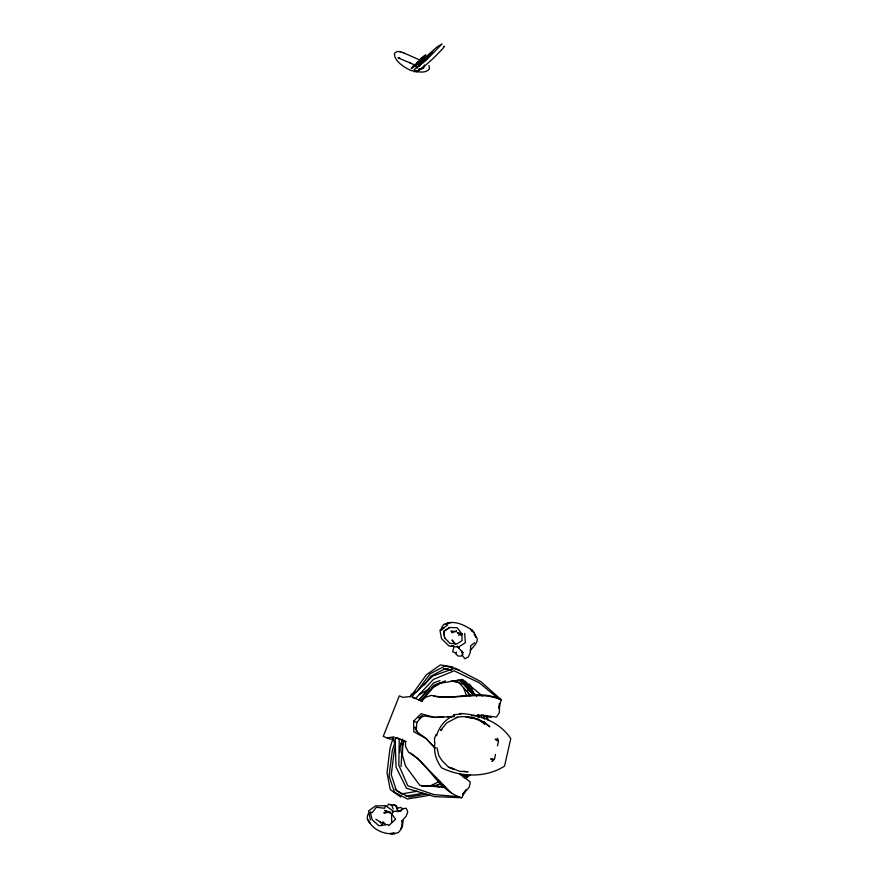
<?xml version="1.0" encoding="UTF-8"?>
<svg xmlns="http://www.w3.org/2000/svg" width="878" height="878" viewBox="0 0 878 878"><rect width="100%" height="100%" fill="white"/><g stroke="black" fill="none" stroke-linecap="round" stroke-linejoin="round"><path stroke-width="1.32" d="M418.499 61.559L416.622 63.326L418.499 61.559L420.902 64.105M477.851 717.106L477.862 714.505M462.849 793.866L465.998 789.86L461.762 797.751L434.5 796.62L406.47 788.246L396.022 767.087L395.155 739.814L396.044 737.619L399.238 738.925L398.821 765.133L407.798 785.755L433.995 794.601L459.183 796.697M434.5 741.943L434.61 738.003L436.212 734.359M499.604 705.506L499.319 712.706L496.432 717.074L482.988 715.329L471.398 715.877M402.365 755.859L402.848 745.038L403.902 741.109M399.929 752.336L400.236 746.882L402.596 739.122M401.07 766.406L402.179 746.651L404.078 740.428M416.238 731.407L416.83 722.495L422.592 715.658M368.979 812.655L367.575 815.377L367.234 818.713L369.857 822.96L368.167 820.14C373.018 830.753 387.747 836.427 398.436 832.465C401.718 829.436 402.739 824.771 401.641 820.546M499.362 703.377L498.847 708.436L501.272 699.799L480.881 681.646L454.936 668.114L432.755 676.049L413.22 695.036L412.331 697.231L415.535 698.526L433.414 679.407L454.167 670.825L479.125 682.733L498.693 698.756C478.104 689.318 455.111 700.304 433.6 696.188M403.178 820.721L402.42 826.319L401.125 828.986L402.025 825.243M435.005 742.645C433.337 751.502 436.179 760.765 441.612 767.822C460.917 777.359 485.984 778.04 504.554 766.077L510.766 738.563C499.571 721.782 479.333 714.308 459.809 713.485L461.016 714.044L453.619 714.703L454.552 715.493C445.541 718.566 439.11 726.721 436.575 735.709M415.009 65.356L418.806 63.545L420.145 60.461L415.009 65.356L417.599 68.1M418.927 64.259L420.342 63.095L420.661 61.021L420.024 60.483M419.377 68.725L419.322 69.933L423.13 68.111L424.458 65.038M456.351 652.091L456 654.132L458.107 656.031L461.213 656.118L462.849 654.527M494.534 758.768L492.13 761.292L494.534 758.768L495.51 754.454M497.453 745.828L498.43 741.515L497.31 738.365L498.43 741.515M400.533 745.587L401.981 740.363M441.14 629.833L441.941 626.958L443.983 624.258L448.746 623.051L445.585 623.962C454.617 619.813 464.495 625.257 472.013 630.031L472.199 631.436M393.092 738.058L390.019 748.144L387.022 772.87L390.282 789.629L400.84 797.059M395.144 741.877L392.268 750.723L389.064 776.042L394.463 792.274L407.414 798.991L426.971 795.764L429.441 794.557M395.583 746.53L394.343 750.35L391.259 774.791L396.45 790.595L409.159 797.103L426.071 794.107M382.38 823.696L381.963 824.87L383.587 822.159M454.08 646.131L452.686 651.652L455.715 653.002M391.687 821.907L391.588 813.807L393.542 811.382L385.727 805.719L384.586 808.276L376.311 807.288L372.129 812.754L370.318 811.898L372.184 819.811L378.978 825.781L387.78 824.497L388.789 825.572L395.649 819.218L391.588 813.807L384.476 810.471L389.338 811.898M387.78 805.631L388.471 804.149L391.566 804.961L393.201 808.945M410.377 696.88L426.488 674.677L440.394 664.931L453.092 667.006M416.644 71.952L423.756 66.849L433.864 57.827L442.83 48.564L444.389 46.413L443.653 46.402M417.39 690.942L430.176 673.733L445.256 665.864L459.194 670.144M424.381 684.928L430.9 676.17L445.53 668.465L451.72 670.397M446.2 723.439L440.943 730.09L441.941 729.673L440.69 730.101M470.399 650.554C472.935 646.57 480.442 641.181 475.733 636.21M415.393 64.248L414.328 65.685L415.7 64.829M419.388 699.437L433.655 682.897L439.988 680.571M420.628 700.962L434.401 684.994L445.464 680.878M418.685 700.611L429.21 688.561M421.758 700.589L433.392 687.419L441.502 682.689M462.904 794.305L469.28 787.16L470.257 781.969L459.403 773.803M435.203 748.056L425.742 738.31L413.779 731.714L413.626 721.189L421.045 713.715L434.215 717.315L454.398 716.624M421.769 700.995L425.479 697.253L431.559 695.354C454.464 701.116 479.256 690.075 501.272 699.799M422.724 68.275L422.208 67.716L423.613 66.552L424.14 67.112M419.684 61.701L425.786 54.941L425.062 55.193A9.91 0.768 -43.4 0 0 419.135 60.121M420.068 62.108L436.937 47.028L442.029 43.911L426.148 60.308L414.087 69.801L432.898 52.076L418.191 64.368M417.072 63.666L422.669 57.849L419.925 59.858M417.412 71.129L418.762 69.9M470.301 646.098L474.68 642.718M464.341 777.875L467.392 775.241M415.656 65.411L411.936 68.341A9.91 0.768 -43.4 0 1 414.592 64.522M441.491 630.031L444.367 627.715M465.834 778.248L470.169 774.978M416.611 70.547L415.064 71.656A9.91 0.768 -43.4 0 1 414.822 71.085M421.539 716.02L418.729 718.017L424.425 715.965L434.544 717.447L443.511 716.953M392.027 833.924L393.629 832.794M449.536 627.518L443.829 631.403L444.63 637.867L449.777 643.256L456.845 643.969L462.091 640.578L461.729 633.62L457.098 627.726L449.514 627.518L443.763 631.414L444.63 637.867M462.739 776.668L466.02 774.473M447.769 624.993L439.966 630.163L441.524 638.679L448.877 645.879L458.448 647.086L465.351 642.773L464.692 633.4M446.869 722.813L457.668 717.15M419.388 694.52L428.585 689.329M432.031 687.375L438.923 683.479L462.585 679.506L482.362 695.98M418.422 61.57L420.814 64.226M416.007 691.809L411.321 694.279L410.432 696.473L403.068 697.373L399.292 695.881L383.258 736.379L390.271 739.155L393.805 738.661M422.186 792.636L419.794 793.8L405.888 796.181M435.312 786.282L440.087 783.977M429.99 786.008L439.856 781.266M402.289 820.535L406.163 816.233L407.743 811.909L406.316 808.254L402.826 808.748L399.117 811.162L401.652 810.427L398.557 811.305L400.884 810.668L392.29 811.7M441.919 787.325L444.498 786.414M438.254 787.072L443.379 785.349M440.975 783.725L435.982 785.382L421.824 786.282M399.709 57.685L397.964 57.794L415.645 65.345M445.585 623.962L451.424 622.282M391.006 805.302L393.651 804.599L396.187 806.103L397.844 811.909M452.346 646.175L451.402 646.252L453.278 645.78M397.69 808.1L400.587 807.42L403.243 808.923M451.402 646.252L453.235 645.846M456.253 717.469C465.911 715.186 477.314 717.535 484.81 724.12L480.979 721.047L476.381 718.852L466.141 717.128M420.661 61.021L419.355 60.944M389.678 811.854L383.829 812.918L389.876 812.051M417.467 791.21L401.509 793.953L395.089 789.179M387.033 737.871L394.134 736.861L393.256 739.056L394.496 742.832M461.993 634.871L458.601 635.2L460.127 633.773L457.24 632.84L462.651 634.026M447.374 716.744L452.532 716.459M385.727 805.719L375.455 805.916L368.508 811.042L370.472 819.865M400.708 51.824L397.24 51.429L394.463 53.229C393.97 61.23 404.22 67.244 410.871 70.503C416.611 71.414 425.347 74.312 429.441 68.802L429.002 65.576M445.497 787.368L419.871 785.415L405.603 766.077L401.85 753.39M466.306 716.887L477.336 718.753L484.897 722.715L480.694 720.86M463.507 771.323L468.029 771.773L459.776 771.312L448.91 767.24M443.533 668.641L448.801 669.354M381.403 822.62L383.807 822.949L382.413 822.148L385.541 824.222M451.182 680.955L458.744 682.404L470.904 695.782M481.243 715.076L491.197 717.567M457.603 680.154L463.858 682.195L476.699 696.188M403.32 52.713L420.847 60.472M452.818 680.724L463.814 684.357L473.78 695.431M399.534 51.429L403.704 52.845M412.331 697.231L422.362 701.259M396.044 737.619L404.659 741.065M399.238 738.925L406.064 741.647M413.626 721.189L416.83 722.495M461.762 797.751C438.824 790.837 429.649 765.726 410.652 753.072M375.872 819.229L380.745 822.379M450.853 767.668L454.31 769.435L448.438 767.131L442.04 760.557L438.879 755.826L436.959 747.727M459.073 773.419L466.844 777.952M409.236 62.228L410.959 63.403M389.909 812.337L392.268 814.312M451.193 792.911L417.599 758.504L408.599 752.237L405.548 746.651L405.471 741.394M421.824 60.856L423.394 62.525M419.816 62.536L420.342 63.095M418.334 61.789L420.738 64.324M418.235 61.899L420.628 64.445M418.104 62.042L420.507 64.577M417.961 62.184L420.364 64.72M417.807 62.338L420.211 64.873M417.719 62.404L420.046 65.027M422.603 67.562L423.13 68.111M417.478 62.645L419.882 65.181M417.313 62.788L419.717 65.334M417.16 62.931L419.563 65.466M417.017 63.051L419.421 65.587M416.896 63.15L419.629 66.026M416.128 63.995L416.655 64.555M416.04 65.411L417.676 67.145M419.311 68.879L419.838 69.428M457.284 646.614L463.156 652.991L461.74 651.015L462.673 656.009L464.857 658.741L468.369 656.942L470.169 652.617L470.707 646.57M434.808 747.902L426.071 738.442L417.774 732.461L415.096 727.017L415.514 729.278M460.061 680.088L473.319 694.707M455.594 644.145L452.027 639.985L454.914 643.739M475.042 635.266L474.263 634.223L476.161 637.472L474.032 632.61L470.564 629.405L474.032 632.61L472.013 630.031M469.434 684.05L471.003 686.19L473.659 693.521M462.179 679.528L464.451 682.656M465.351 681.35L470.773 688.901L471.662 691.447M379.834 821.545L380.832 823.07M485.358 715.405L486.588 717.864M463.485 687.518L466.624 696.024M467.206 690.174L469.489 696.441M483.569 715.23L484.404 719.093M481.506 715.416L481.956 717.974M487.246 715.932L487.872 719.96M478.905 714.835L479.037 717.458M456.351 630.997L456.088 631.622L450.886 630.931L452.027 632.764L456.351 630.997M492.317 758.932L490.879 758.976L492.317 758.932M394.87 833.573L390.172 833.463L394.87 833.573M396.428 805.982L393.651 804.599L396.187 806.103L397.613 809.253L396.428 805.982M497.047 740.428L495.324 739.287L497.047 740.428M487.038 724.526L483.701 721.892L489.825 726.775L487.038 724.526M459.161 648.315L457.394 646.274L459.161 648.315"/></g></svg>
